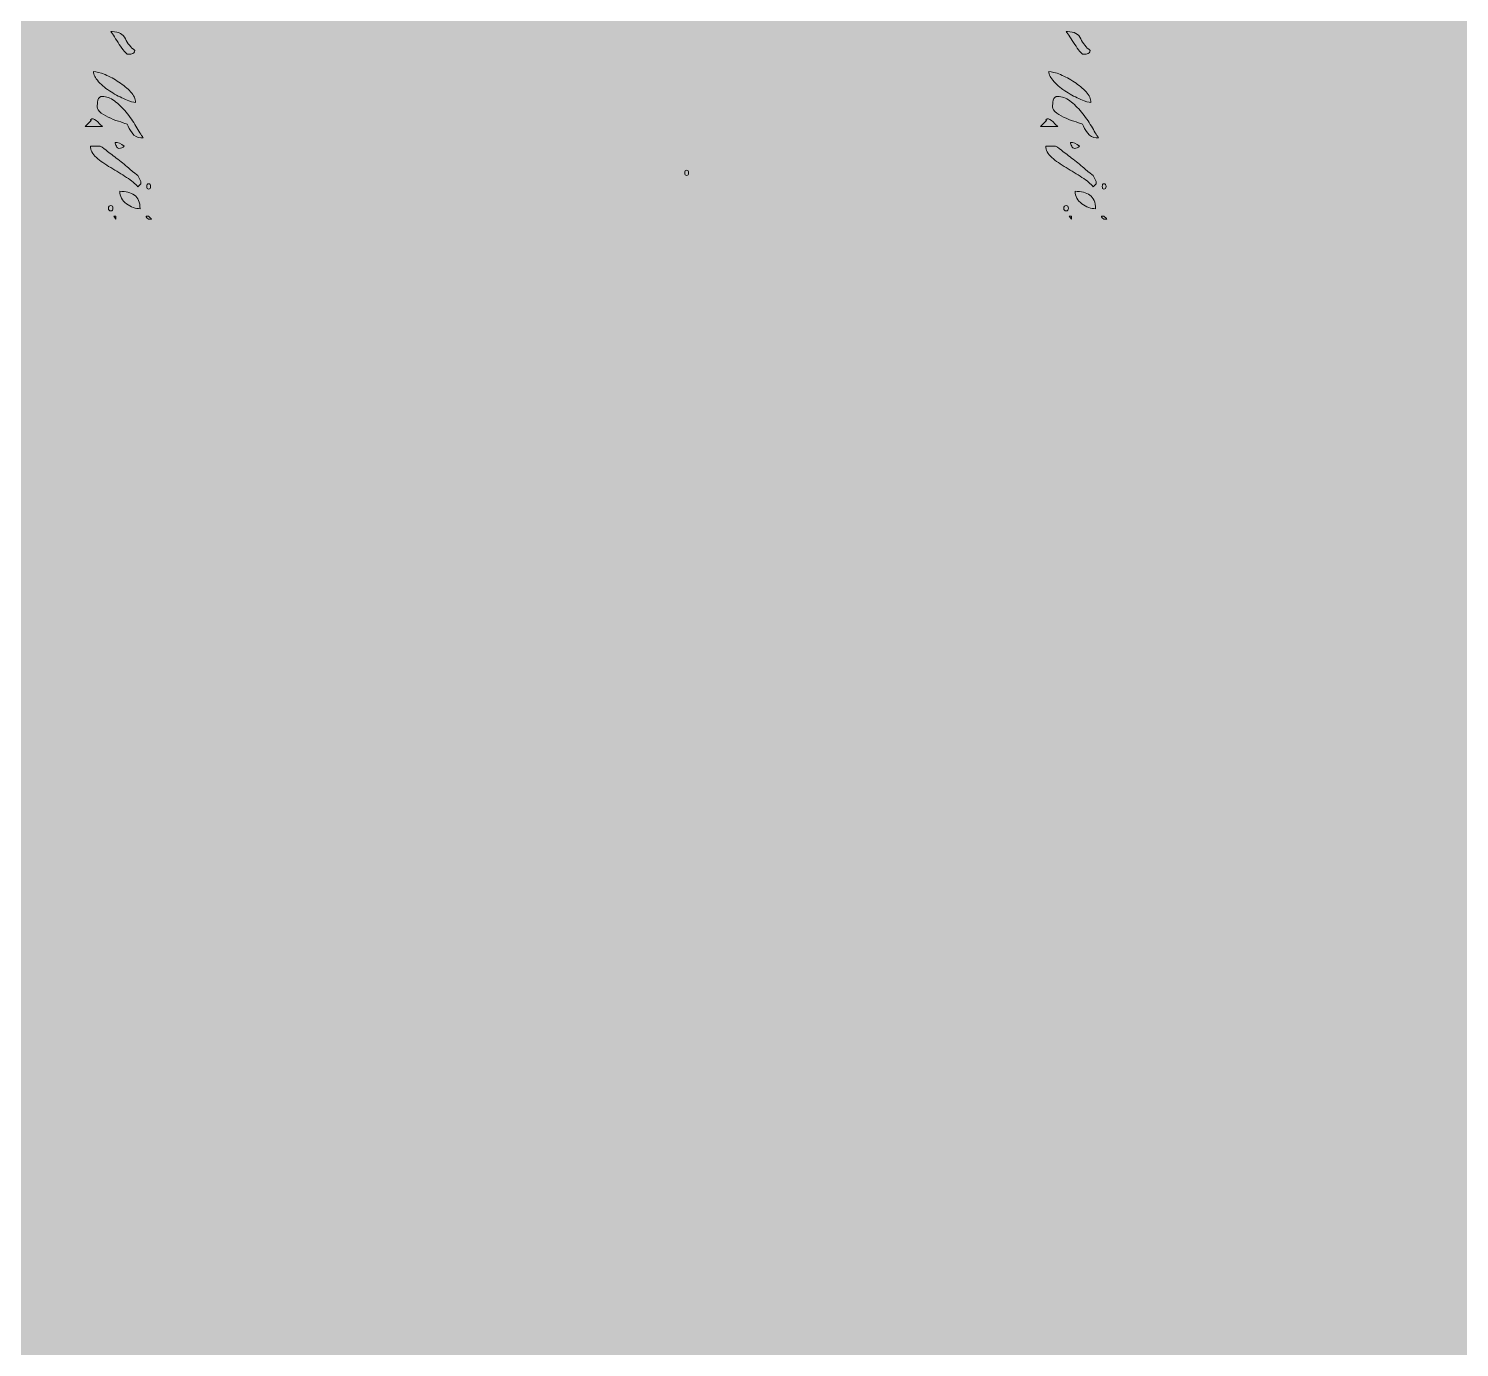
# Model space of a CAD drawing. Extents: x 885 to 2116, y -2379 to -620.
# Drawn here: x 1210.2 to 1377.3, y -926.8 to -772.7 of the extents above; entities that cross this region are included whole.
import ezdxf

# ---------------------------------------------------------------- set-up
doc = ezdxf.new("R2010")
doc.units = 0
doc.header["$MEASUREMENT"] = 0
doc.layers.add('Layer 1', color=7, linetype='Continuous')

# ---------------------------------------------------------------- blocks, each defined once
blk = doc.blocks.new('block 4')
at = {"layer": 'Layer 1', "true_color": 0x2e3543}
h = blk.add_hatch(color=159, dxfattribs=at)
h.dxf.hatch_style = 2
h.paths.add_polyline_path([(2116.11, -2379.24), (884.79, -2379.24), (884.79, -620.21), (2116.11, -620.21)])
blk = doc.blocks.new('block 3')
at = {"layer": 'Layer 1'}
blk.add_blockref('block 4', (0, 0), dxfattribs=at)
blk = doc.blocks.new('block 5')
at = {"layer": 'Layer 1', "lineweight": 0}
for points in [[(1220.38, -794.66), (1220.38, -795.01), (1220.11, -794.66), (1220.38, -794.66)], [(1331.98, -794.66), (1331.98, -795.01), (1331.72, -794.66), (1331.98, -794.66)]]:
    blk.add_lwpolyline(points, dxfattribs=at)
for points, knots in [([(2085.86, -929.01), (2085.63, -928.87), (2085.41, -928.75), (2085.18, -928.61), (2085.18, -928.61), (2085.18, -716.49), (2085.18, -716.49), (2085.18, -682.75), (2057.73, -655.31), (2024, -655.31), (2024, -655.31), (976.9, -655.31), (976.9, -655.31), (943.16, -655.31), (915.72, -682.75), (915.72, -716.49), (915.72, -716.49), (915.72, -928.61), (915.72, -928.61), (915.49, -928.75), (915.27, -928.87), (915.04, -929.01), (915.04, -929.01), (915.28, -929.05), (915.72, -929.14), (915.72, -929.14), (915.72, -2282.96), (915.72, -2282.96), (915.72, -2316.7), (943.16, -2344.14), (976.9, -2344.14), (976.9, -2344.14), (2024, -2344.14), (2024, -2344.14), (2057.73, -2344.14), (2085.18, -2316.7), (2085.18, -2282.96), (2085.18, -2282.96), (2085.18, -929.14), (2085.18, -929.14), (2085.62, -929.05), (2085.86, -929.01), (2085.86, -929.01)], [0, 0, 0, 0, 1, 1, 1, 2, 2, 2, 3, 3, 3, 4, 4, 4, 5, 5, 5, 6, 6, 6, 7, 7, 7, 8, 8, 8, 9, 9, 9, 10, 10, 10, 11, 11, 11, 12, 12, 12, 13, 13, 13, 14, 14, 14, 14]), ([(1219.94, -773.09), (1220.7, -773.09), (1221.21, -773.37), (1221.48, -773.93), (1221.74, -774.49), (1222.11, -774.94), (1222.58, -775.29), (1222.52, -775.53), (1222.4, -775.66), (1222.23, -775.69), (1222.05, -775.72), (1221.9, -775.73), (1221.79, -775.73), (1221.67, -775.73), (1221.52, -775.61), (1221.35, -775.38), (1221.17, -775.15), (1220.98, -774.88), (1220.77, -774.59), (1220.57, -774.29), (1220.38, -774), (1220.2, -773.71), (1220.03, -773.41), (1219.88, -773.21), (1219.76, -773.09), (1219.76, -773.09), (1219.94, -773.09), (1219.94, -773.09)], [0, 0, 0, 0, 1, 1, 1, 2, 2, 2, 3, 3, 3, 4, 4, 4, 5, 5, 5, 6, 6, 6, 7, 7, 7, 8, 8, 8, 9, 9, 9, 9]), ([(1331.54, -773.09), (1332.31, -773.09), (1332.82, -773.37), (1333.08, -773.93), (1333.35, -774.49), (1333.71, -774.94), (1334.18, -775.29), (1334.12, -775.53), (1334.01, -775.66), (1333.83, -775.69), (1333.65, -775.72), (1333.51, -775.73), (1333.39, -775.73), (1333.27, -775.73), (1333.13, -775.61), (1332.95, -775.38), (1332.77, -775.15), (1332.58, -774.88), (1332.38, -774.59), (1332.17, -774.29), (1331.98, -774), (1331.81, -773.71), (1331.63, -773.41), (1331.48, -773.21), (1331.37, -773.09), (1331.37, -773.09), (1331.54, -773.09), (1331.54, -773.09)], [0, 0, 0, 0, 1, 1, 1, 2, 2, 2, 3, 3, 3, 4, 4, 4, 5, 5, 5, 6, 6, 6, 7, 7, 7, 8, 8, 8, 9, 9, 9, 9]), ([(1219.1, -778.11), (1219.66, -778.34), (1220.2, -778.64), (1220.73, -778.99), (1221.26, -779.34), (1221.71, -779.72), (1222.09, -780.13), (1222.47, -780.54), (1222.67, -780.95), (1222.67, -781.36), (1222.43, -781.36), (1222.04, -781.25), (1221.48, -781.01), (1220.92, -780.78), (1220.36, -780.49), (1219.81, -780.13), (1219.25, -779.78), (1218.76, -779.39), (1218.35, -778.94), (1217.94, -778.5), (1217.74, -778.11), (1217.74, -777.76), (1218.09, -777.76), (1218.54, -777.88), (1219.1, -778.11)], [0, 0, 0, 0, 1, 1, 1, 2, 2, 2, 3, 3, 3, 4, 4, 4, 5, 5, 5, 6, 6, 6, 7, 7, 7, 8, 8, 8, 8]), ([(1330.71, -778.11), (1331.26, -778.34), (1331.81, -778.64), (1332.34, -778.99), (1332.86, -779.34), (1333.32, -779.72), (1333.7, -780.13), (1334.08, -780.54), (1334.27, -780.95), (1334.27, -781.36), (1334.04, -781.36), (1333.64, -781.25), (1333.08, -781.01), (1332.52, -780.78), (1331.97, -780.49), (1331.41, -780.13), (1330.85, -779.78), (1330.37, -779.39), (1329.96, -778.94), (1329.55, -778.5), (1329.34, -778.11), (1329.34, -777.76), (1329.7, -777.76), (1330.15, -777.88), (1330.71, -778.11)], [0, 0, 0, 0, 1, 1, 1, 2, 2, 2, 3, 3, 3, 4, 4, 4, 5, 5, 5, 6, 6, 6, 7, 7, 7, 8, 8, 8, 8]), ([(1222.27, -784.93), (1222.01, -784.55), (1221.82, -784.21), (1221.7, -783.92), (1221.58, -783.86), (1221.33, -783.77), (1220.95, -783.65), (1220.57, -783.54), (1220.17, -783.39), (1219.76, -783.21), (1219.35, -783.04), (1218.98, -782.83), (1218.66, -782.6), (1218.34, -782.36), (1218.18, -782.13), (1218.18, -781.89), (1218.18, -781.66), (1218.21, -781.4), (1218.26, -781.1), (1218.32, -780.81), (1218.5, -780.66), (1218.79, -780.66), (1219.26, -780.66), (1219.73, -780.84), (1220.2, -781.19), (1220.67, -781.54), (1221.13, -781.98), (1221.57, -782.51), (1222.01, -783.04), (1222.39, -783.58), (1222.71, -784.14), (1223.03, -784.7), (1223.31, -785.15), (1223.55, -785.5), (1223.55, -785.5), (1223.28, -785.5), (1223.28, -785.5), (1222.87, -785.5), (1222.53, -785.31), (1222.27, -784.93)], [0, 0, 0, 0, 1, 1, 1, 2, 2, 2, 3, 3, 3, 4, 4, 4, 5, 5, 5, 6, 6, 6, 7, 7, 7, 8, 8, 8, 9, 9, 9, 10, 10, 10, 11, 11, 11, 12, 12, 12, 13, 13, 13, 13]), ([(1333.88, -784.93), (1333.61, -784.55), (1333.42, -784.21), (1333.3, -783.92), (1333.19, -783.86), (1332.94, -783.77), (1332.56, -783.65), (1332.17, -783.54), (1331.78, -783.39), (1331.37, -783.21), (1330.96, -783.04), (1330.59, -782.83), (1330.27, -782.6), (1329.94, -782.36), (1329.78, -782.13), (1329.78, -781.89), (1329.78, -781.66), (1329.81, -781.4), (1329.87, -781.1), (1329.93, -780.81), (1330.1, -780.66), (1330.4, -780.66), (1330.87, -780.66), (1331.34, -780.84), (1331.81, -781.19), (1332.28, -781.54), (1332.73, -781.98), (1333.17, -782.51), (1333.61, -783.04), (1333.99, -783.58), (1334.32, -784.14), (1334.64, -784.7), (1334.92, -785.15), (1335.15, -785.5), (1335.15, -785.5), (1334.89, -785.5), (1334.89, -785.5), (1334.48, -785.5), (1334.14, -785.31), (1333.88, -784.93)], [0, 0, 0, 0, 1, 1, 1, 2, 2, 2, 3, 3, 3, 4, 4, 4, 5, 5, 5, 6, 6, 6, 7, 7, 7, 8, 8, 8, 9, 9, 9, 10, 10, 10, 11, 11, 11, 12, 12, 12, 13, 13, 13, 13]), ([(1217.47, -783.48), (1217.47, -783.48), (1217.39, -783.39), (1217.39, -783.39), (1217.39, -783.39), (1217.56, -783.3), (1217.56, -783.3), (1217.74, -783.24), (1217.97, -783.36), (1218.26, -783.65), (1218.56, -783.95), (1218.73, -784.12), (1218.79, -784.18), (1218.79, -784.18), (1216.77, -784.18), (1216.77, -784.18), (1216.77, -784.18), (1217.47, -783.48), (1217.47, -783.48)], [0, 0, 0, 0, 1, 1, 1, 2, 2, 2, 3, 3, 3, 4, 4, 4, 5, 5, 5, 6, 6, 6, 6]), ([(1329.08, -783.48), (1329.08, -783.48), (1328.99, -783.39), (1328.99, -783.39), (1328.99, -783.39), (1329.17, -783.3), (1329.17, -783.3), (1329.34, -783.24), (1329.58, -783.36), (1329.87, -783.65), (1330.16, -783.95), (1330.34, -784.12), (1330.4, -784.18), (1330.4, -784.18), (1328.37, -784.18), (1328.37, -784.18), (1328.37, -784.18), (1329.08, -783.48), (1329.08, -783.48)], [0, 0, 0, 0, 1, 1, 1, 2, 2, 2, 3, 3, 3, 4, 4, 4, 5, 5, 5, 6, 6, 6, 6]), ([(1222.93, -791.22), (1222.64, -790.87), (1222.2, -790.5), (1221.61, -790.12), (1221.02, -789.74), (1220.41, -789.36), (1219.76, -788.98), (1219.12, -788.6), (1218.56, -788.2), (1218.09, -787.79), (1217.62, -787.38), (1217.39, -786.94), (1217.39, -786.47), (1217.39, -786.47), (1218.53, -786.47), (1218.53, -786.47), (1218.59, -786.47), (1218.82, -786.63), (1219.23, -786.96), (1219.64, -787.28), (1220.1, -787.63), (1220.6, -788.01), (1221.1, -788.39), (1221.57, -788.78), (1222.01, -789.16), (1222.45, -789.54), (1222.76, -789.78), (1222.93, -789.9), (1222.93, -789.9), (1223.28, -790.61), (1223.28, -790.61), (1223.28, -790.61), (1223.28, -790.87), (1223.28, -790.87), (1223.28, -790.87), (1222.93, -791.22), (1222.93, -791.22)], [0, 0, 0, 0, 1, 1, 1, 2, 2, 2, 3, 3, 3, 4, 4, 4, 5, 5, 5, 6, 6, 6, 7, 7, 7, 8, 8, 8, 9, 9, 9, 10, 10, 10, 11, 11, 11, 12, 12, 12, 12]), ([(1220.29, -786.03), (1220.58, -786.03), (1220.94, -786.18), (1221.35, -786.47), (1221.17, -786.64), (1220.96, -786.73), (1220.73, -786.73), (1220.61, -786.73), (1220.51, -786.64), (1220.42, -786.47), (1220.33, -786.3), (1220.29, -786.15), (1220.29, -786.03)], [0, 0, 0, 0, 1, 1, 1, 2, 2, 2, 3, 3, 3, 4, 4, 4, 4]), ([(1334.53, -791.22), (1334.24, -790.87), (1333.8, -790.5), (1333.22, -790.12), (1332.63, -789.74), (1332.01, -789.36), (1331.37, -788.98), (1330.72, -788.6), (1330.16, -788.2), (1329.7, -787.79), (1329.22, -787.38), (1328.99, -786.94), (1328.99, -786.47), (1328.99, -786.47), (1330.13, -786.47), (1330.13, -786.47), (1330.19, -786.47), (1330.43, -786.63), (1330.84, -786.96), (1331.25, -787.28), (1331.7, -787.63), (1332.2, -788.01), (1332.7, -788.39), (1333.17, -788.78), (1333.61, -789.16), (1334.05, -789.54), (1334.36, -789.78), (1334.53, -789.9), (1334.53, -789.9), (1334.89, -790.61), (1334.89, -790.61), (1334.89, -790.61), (1334.89, -790.87), (1334.89, -790.87), (1334.89, -790.87), (1334.53, -791.22), (1334.53, -791.22)], [0, 0, 0, 0, 1, 1, 1, 2, 2, 2, 3, 3, 3, 4, 4, 4, 5, 5, 5, 6, 6, 6, 7, 7, 7, 8, 8, 8, 9, 9, 9, 10, 10, 10, 11, 11, 11, 12, 12, 12, 12]), ([(1331.89, -786.03), (1332.19, -786.03), (1332.54, -786.18), (1332.95, -786.47), (1332.77, -786.64), (1332.57, -786.73), (1332.34, -786.73), (1332.22, -786.73), (1332.11, -786.64), (1332.03, -786.47), (1331.94, -786.3), (1331.89, -786.15), (1331.89, -786.03)], [0, 0, 0, 0, 1, 1, 1, 2, 2, 2, 3, 3, 3, 4, 4, 4, 4]), ([(1286.83, -789.59), (1286.83, -789.39), (1286.89, -789.29), (1287.01, -789.29), (1287.18, -789.29), (1287.27, -789.39), (1287.27, -789.59), (1287.27, -789.8), (1287.18, -789.9), (1287.01, -789.9), (1286.89, -789.9), (1286.83, -789.8), (1286.83, -789.59)], [0, 0, 0, 0, 1, 1, 1, 2, 2, 2, 3, 3, 3, 4, 4, 4, 4]), ([(1223.19, -793.78), (1222.67, -793.78), (1222.14, -793.59), (1221.61, -793.2), (1221.08, -792.82), (1220.82, -792.34), (1220.82, -791.75), (1221.52, -791.75), (1222.09, -791.9), (1222.53, -792.19), (1222.97, -792.49), (1223.19, -793.02), (1223.19, -793.78)], [0, 0, 0, 0, 1, 1, 1, 2, 2, 2, 3, 3, 3, 4, 4, 4, 4]), ([(1223.99, -791.18), (1223.99, -790.97), (1224.04, -790.87), (1224.16, -790.87), (1224.34, -790.87), (1224.43, -790.97), (1224.43, -791.18), (1224.43, -791.39), (1224.34, -791.49), (1224.16, -791.49), (1224.04, -791.49), (1223.99, -791.39), (1223.99, -791.18)], [0, 0, 0, 0, 1, 1, 1, 2, 2, 2, 3, 3, 3, 4, 4, 4, 4]), ([(1334.8, -793.78), (1334.27, -793.78), (1333.74, -793.59), (1333.22, -793.2), (1332.69, -792.82), (1332.42, -792.34), (1332.42, -791.75), (1333.13, -791.75), (1333.7, -791.9), (1334.14, -792.19), (1334.58, -792.49), (1334.8, -793.02), (1334.8, -793.78)], [0, 0, 0, 0, 1, 1, 1, 2, 2, 2, 3, 3, 3, 4, 4, 4, 4]), ([(1335.59, -791.18), (1335.59, -790.97), (1335.65, -790.87), (1335.77, -790.87), (1335.94, -790.87), (1336.03, -790.97), (1336.03, -791.18), (1336.03, -791.39), (1335.94, -791.49), (1335.77, -791.49), (1335.65, -791.49), (1335.59, -791.39), (1335.59, -791.18)], [0, 0, 0, 0, 1, 1, 1, 2, 2, 2, 3, 3, 3, 4, 4, 4, 4]), ([(1220.03, -793.73), (1220.03, -793.94), (1219.94, -794.04), (1219.76, -794.04), (1219.59, -794.04), (1219.5, -793.94), (1219.5, -793.73), (1219.5, -793.53), (1219.59, -793.42), (1219.76, -793.42), (1219.94, -793.42), (1220.03, -793.53), (1220.03, -793.73)], [0, 0, 0, 0, 1, 1, 1, 2, 2, 2, 3, 3, 3, 4, 4, 4, 4]), ([(1331.63, -793.73), (1331.63, -793.94), (1331.54, -794.04), (1331.37, -794.04), (1331.19, -794.04), (1331.1, -793.94), (1331.1, -793.73), (1331.1, -793.53), (1331.19, -793.42), (1331.37, -793.42), (1331.54, -793.42), (1331.63, -793.53), (1331.63, -793.73)], [0, 0, 0, 0, 1, 1, 1, 2, 2, 2, 3, 3, 3, 4, 4, 4, 4]), ([(1224.16, -794.66), (1224.22, -794.72), (1224.3, -794.77), (1224.38, -794.83), (1224.47, -794.89), (1224.52, -794.95), (1224.52, -795.01), (1224.52, -795.01), (1224.16, -795.01), (1224.16, -795.01), (1224.16, -795.01), (1223.99, -794.83), (1223.99, -794.83), (1223.93, -794.77), (1223.9, -794.72), (1223.9, -794.66), (1223.9, -794.66), (1224.16, -794.66), (1224.16, -794.66)], [0, 0, 0, 0, 1, 1, 1, 2, 2, 2, 3, 3, 3, 4, 4, 4, 5, 5, 5, 6, 6, 6, 6]), ([(1335.77, -794.66), (1335.83, -794.72), (1335.9, -794.77), (1335.99, -794.83), (1336.08, -794.89), (1336.12, -794.95), (1336.12, -795.01), (1336.12, -795.01), (1335.77, -795.01), (1335.77, -795.01), (1335.77, -795.01), (1335.59, -794.83), (1335.59, -794.83), (1335.53, -794.77), (1335.5, -794.72), (1335.5, -794.66), (1335.5, -794.66), (1335.77, -794.66), (1335.77, -794.66)], [0, 0, 0, 0, 1, 1, 1, 2, 2, 2, 3, 3, 3, 4, 4, 4, 5, 5, 5, 6, 6, 6, 6])]:
    blk.add_open_spline(points, degree=3, knots=knots, dxfattribs=at)
blk = doc.blocks.new('block 2')
at = {"layer": 'Layer 1'}
for name in ['block 3', 'block 5']:
    blk.add_blockref(name, (0, 0), dxfattribs=at)

msp = doc.modelspace()

# ---------------------------------------------------------------- block references
at = {"layer": 'Layer 1'}
msp.add_blockref('block 2', (0, 0), dxfattribs=at)

doc.saveas('drawing.dxf')
